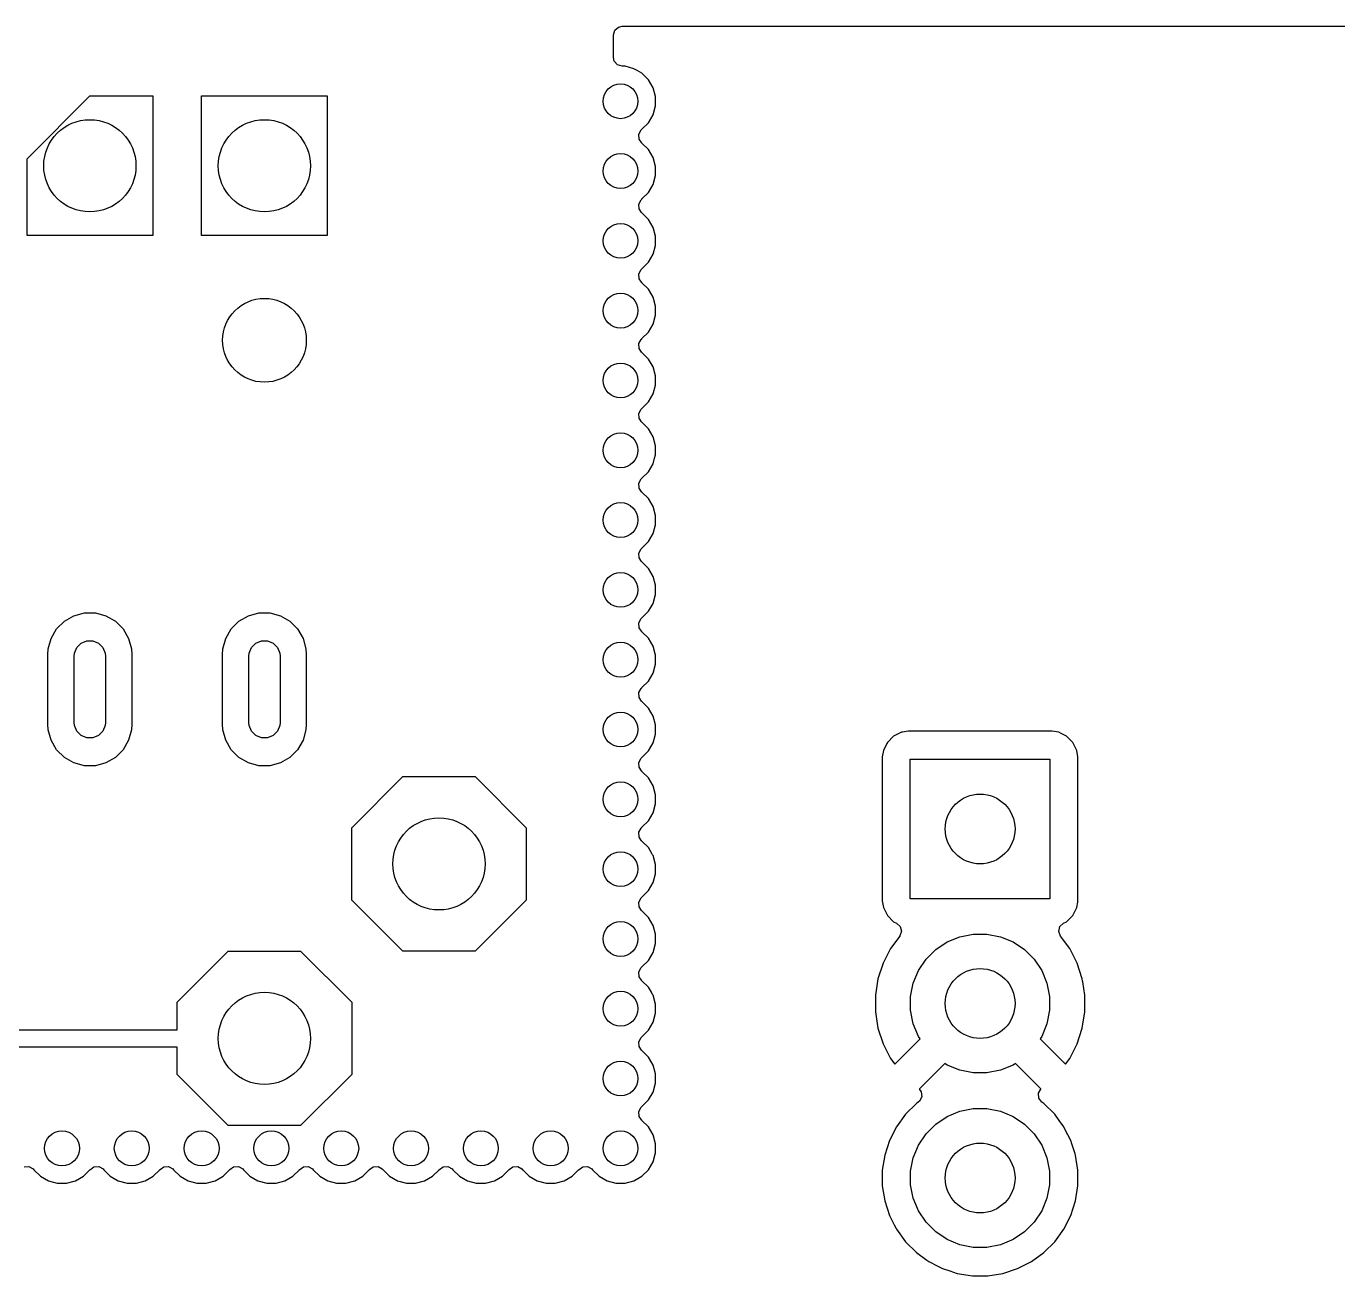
# Model space of a CAD drawing. Extents: x 0.71 to 7.56, y -5.16 to -0.79.
# Drawn here: x 4.787 to 5.526, y -1.492 to -0.787 of the extents above; entities that cross this region are included whole.
import ezdxf

# ---------------------------------------------------------------- set-up
doc = ezdxf.new("R2010")
doc.units = 0
doc.header["$MEASUREMENT"] = 0
doc.layers.add('BLACK', color=7, linetype='CONTINUOUS')

msp = doc.modelspace()

# ---------------------------------------------------------------- linework, layer by layer
at = {"layer": 'BLACK', "linetype": 'CONTINUOUS'}
for p, q in [((5.11811, -0.7923), (5.11889, -0.78966)), ((5.11889, -0.78966), (5.12096, -0.78786)), ((5.12096, -0.78786), (5.12299, -0.78742)), ((5.12299, -0.78742), (7.36199, -0.78742)), ((5.11811, -0.80514), (5.11811, -0.7923)), ((5.11855, -0.80717), (5.11811, -0.80514)), ((5.12035, -0.80924), (5.11855, -0.80717)), ((5.12299, -0.81002), (5.12035, -0.80924)), ((5.12464, -0.81002), (5.12299, -0.81002)), ((5.12715, -0.81069), (5.12464, -0.81002)), ((5.12965, -0.81136), (5.12715, -0.81069)), ((5.13151, -0.81243), (5.12965, -0.81136)), ((5.13415, -0.81396), (5.13151, -0.81243)), ((5.13781, -0.81763), (5.13415, -0.81396)), ((5.14041, -0.82212), (5.13781, -0.81763)), ((4.7874, -0.8622), (4.82283, -0.82677)), ((4.82283, -0.82677), (4.85827, -0.82677)), ((4.85827, -0.82677), (4.85827, -0.90551)), ((4.88583, -0.90551), (4.88583, -0.82677)), ((4.88583, -0.82677), (4.95669, -0.82677)), ((4.95669, -0.82677), (4.95669, -0.90551)), ((5.14175, -0.82713), (5.14041, -0.82212)), ((5.14175, -0.83232), (5.14175, -0.82713)), ((5.14041, -0.83733), (5.14175, -0.83232)), ((5.13415, -0.84549), (5.13781, -0.84182)), ((5.13781, -0.84182), (5.14041, -0.83733)), ((5.1323, -0.84831), (5.13365, -0.84592)), ((5.13247, -0.85106), (5.1323, -0.84831)), ((5.13365, -0.84592), (5.13409, -0.84554)), ((5.13409, -0.84554), (5.13415, -0.84549)), ((5.13415, -0.84549), (5.13415, -0.84549)), ((5.13394, -0.85308), (5.13247, -0.85106)), ((5.13392, -0.8531), (5.13394, -0.85308)), ((5.13405, -0.85323), (5.13392, -0.8531)), ((5.13409, -0.85328), (5.13405, -0.85323)), ((5.13415, -0.85333), (5.13409, -0.85328)), ((5.13781, -0.857), (5.13415, -0.85333)), ((5.13415, -0.85333), (5.13415, -0.85333)), ((5.14041, -0.86149), (5.13781, -0.857)), ((4.7874, -0.90551), (4.7874, -0.8622)), ((5.14175, -0.8665), (5.14041, -0.86149)), ((5.14041, -0.8767), (5.14175, -0.87169)), ((5.14175, -0.87169), (5.14175, -0.8665)), ((5.13781, -0.88119), (5.14041, -0.8767)), ((5.1323, -0.88769), (5.13365, -0.88529)), ((5.13365, -0.88529), (5.13409, -0.88491)), ((5.13409, -0.88491), (5.13415, -0.88486)), ((5.13415, -0.88486), (5.13781, -0.88119)), ((5.13415, -0.88486), (5.13415, -0.88486)), ((5.13247, -0.89043), (5.1323, -0.88769)), ((5.13394, -0.89245), (5.13247, -0.89043)), ((5.13392, -0.89247), (5.13394, -0.89245)), ((5.13405, -0.8926), (5.13392, -0.89247)), ((5.13409, -0.89265), (5.13405, -0.8926)), ((5.13415, -0.8927), (5.13409, -0.89265)), ((5.13781, -0.89637), (5.13415, -0.8927)), ((5.13415, -0.8927), (5.13415, -0.8927)), ((5.14041, -0.90086), (5.13781, -0.89637)), ((5.14175, -0.90587), (5.14041, -0.90086)), ((4.85827, -0.90551), (4.7874, -0.90551)), ((4.95669, -0.90551), (4.88583, -0.90551)), ((5.14175, -0.90894), (5.14175, -0.90587)), ((5.14175, -0.91106), (5.14175, -0.90894)), ((5.13781, -0.92056), (5.14041, -0.91607)), ((5.14041, -0.91607), (5.14175, -0.91106)), ((5.13365, -0.92466), (5.13409, -0.92428)), ((5.13409, -0.92428), (5.13415, -0.92423)), ((5.13415, -0.92423), (5.13781, -0.92056)), ((5.13415, -0.92423), (5.13415, -0.92423)), ((5.1323, -0.92706), (5.13365, -0.92466)), ((5.13247, -0.9298), (5.1323, -0.92706)), ((5.13394, -0.93182), (5.13247, -0.9298)), ((5.13392, -0.93184), (5.13394, -0.93182)), ((5.13405, -0.93197), (5.13392, -0.93184)), ((5.13409, -0.93202), (5.13405, -0.93197)), ((5.13415, -0.93207), (5.13409, -0.93202)), ((5.13781, -0.93574), (5.13415, -0.93207)), ((5.13415, -0.93207), (5.13415, -0.93207)), ((5.14041, -0.94023), (5.13781, -0.93574)), ((5.14175, -0.94524), (5.14041, -0.94023)), ((5.14175, -0.95043), (5.14175, -0.94524)), ((5.14041, -0.95544), (5.14175, -0.95043)), ((5.13415, -0.9636), (5.13781, -0.95993)), ((5.13781, -0.95993), (5.14041, -0.95544)), ((5.1323, -0.96643), (5.13365, -0.96403)), ((5.13247, -0.96917), (5.1323, -0.96643)), ((5.13365, -0.96403), (5.13409, -0.96365)), ((5.13409, -0.96365), (5.13415, -0.9636)), ((5.13415, -0.9636), (5.13415, -0.9636)), ((5.13394, -0.97119), (5.13247, -0.96917)), ((5.13392, -0.97121), (5.13394, -0.97119)), ((5.13405, -0.97134), (5.13392, -0.97121)), ((5.13409, -0.97139), (5.13405, -0.97134)), ((5.13415, -0.97144), (5.13409, -0.97139)), ((5.13781, -0.97511), (5.13415, -0.97144)), ((5.13415, -0.97144), (5.13415, -0.97144)), ((5.14041, -0.9796), (5.13781, -0.97511)), ((5.14175, -0.98461), (5.14041, -0.9796)), ((5.14041, -0.99481), (5.14175, -0.9898)), ((5.14175, -0.9898), (5.14175, -0.98461)), ((5.13781, -0.9993), (5.14041, -0.99481)), ((5.1323, -1.0058), (5.13365, -1.0034)), ((5.13365, -1.0034), (5.13409, -1.00302)), ((5.13409, -1.00302), (5.13415, -1.00297)), ((5.13415, -1.00297), (5.13781, -0.9993)), ((5.13415, -1.00297), (5.13415, -1.00297)), ((5.13247, -1.00854), (5.1323, -1.0058)), ((5.13394, -1.01056), (5.13247, -1.00854)), ((5.13392, -1.01058), (5.13394, -1.01056)), ((5.13405, -1.01071), (5.13392, -1.01058)), ((5.13409, -1.01076), (5.13405, -1.01071)), ((5.13415, -1.01081), (5.13409, -1.01076)), ((5.13781, -1.01448), (5.13415, -1.01081)), ((5.13415, -1.01081), (5.13415, -1.01081)), ((5.14041, -1.01897), (5.13781, -1.01448)), ((5.14175, -1.02398), (5.14041, -1.01897)), ((5.14175, -1.02917), (5.14175, -1.02398)), ((5.13781, -1.03867), (5.14041, -1.03418)), ((5.14041, -1.03418), (5.14127, -1.03095)), ((5.14127, -1.03095), (5.14175, -1.02917)), ((5.13365, -1.04277), (5.13409, -1.04239)), ((5.13409, -1.04239), (5.13415, -1.04234)), ((5.13415, -1.04234), (5.13781, -1.03867)), ((5.13415, -1.04234), (5.13415, -1.04234)), ((5.1323, -1.04517), (5.13365, -1.04277)), ((5.13247, -1.04791), (5.1323, -1.04517)), ((5.13394, -1.04993), (5.13247, -1.04791)), ((5.13392, -1.04995), (5.13394, -1.04993)), ((5.13405, -1.05008), (5.13392, -1.04995)), ((5.13409, -1.05013), (5.13405, -1.05008)), ((5.13415, -1.05018), (5.13409, -1.05013)), ((5.13781, -1.05385), (5.13415, -1.05018)), ((5.13415, -1.05018), (5.13415, -1.05018)), ((5.14041, -1.05834), (5.13781, -1.05385)), ((5.14175, -1.06335), (5.14041, -1.05834)), ((5.14175, -1.06854), (5.14175, -1.06335)), ((5.14041, -1.07355), (5.14175, -1.06854)), ((5.13415, -1.08171), (5.13781, -1.07804)), ((5.13781, -1.07804), (5.14041, -1.07355)), ((5.1323, -1.08454), (5.13365, -1.08214)), ((5.13247, -1.08728), (5.1323, -1.08454)), ((5.13365, -1.08214), (5.13409, -1.08176)), ((5.13409, -1.08176), (5.13415, -1.08171)), ((5.13415, -1.08171), (5.13415, -1.08171)), ((5.13394, -1.0893), (5.13247, -1.08728)), ((5.13392, -1.08932), (5.13394, -1.0893)), ((5.13405, -1.08945), (5.13392, -1.08932)), ((5.13409, -1.0895), (5.13405, -1.08945)), ((5.13415, -1.08955), (5.13409, -1.0895)), ((5.13781, -1.09322), (5.13415, -1.08955)), ((5.13415, -1.08955), (5.13415, -1.08955)), ((5.14041, -1.09771), (5.13781, -1.09322)), ((5.14175, -1.10272), (5.14041, -1.09771)), ((5.14041, -1.11292), (5.14175, -1.10791)), ((5.14175, -1.10791), (5.14175, -1.10272)), ((5.13781, -1.11741), (5.14039, -1.11295)), ((5.14039, -1.11295), (5.14041, -1.11292)), ((4.80409, -1.12735), (4.80845, -1.12299)), ((4.80845, -1.12299), (4.81379, -1.11991)), ((4.81379, -1.11991), (4.81975, -1.11831)), ((4.81975, -1.11831), (4.82592, -1.11831)), ((4.82592, -1.11831), (4.83187, -1.11991)), ((4.83187, -1.11991), (4.83721, -1.12299)), ((4.83721, -1.12299), (4.84158, -1.12735)), ((4.90252, -1.12735), (4.90688, -1.12299)), ((4.90688, -1.12299), (4.91222, -1.11991)), ((4.91222, -1.11991), (4.91818, -1.11831)), ((4.91818, -1.11831), (4.92434, -1.11831)), ((4.92434, -1.11831), (4.9303, -1.11991)), ((4.9303, -1.11991), (4.93564, -1.12299)), ((4.93564, -1.12299), (4.94, -1.12735)), ((5.1323, -1.12391), (5.13365, -1.12151)), ((5.13247, -1.12665), (5.1323, -1.12391)), ((5.13365, -1.12151), (5.13409, -1.12113)), ((5.13409, -1.12113), (5.13415, -1.12108)), ((5.13415, -1.12108), (5.13781, -1.11741)), ((5.13415, -1.12108), (5.13415, -1.12108)), ((4.80101, -1.13269), (4.80409, -1.12735)), ((4.84158, -1.12735), (4.84466, -1.13269)), ((4.89944, -1.13269), (4.90252, -1.12735)), ((4.94, -1.12735), (4.94308, -1.13269)), ((5.13394, -1.12867), (5.13247, -1.12665)), ((5.13392, -1.12869), (5.13394, -1.12867)), ((5.13405, -1.12882), (5.13392, -1.12869)), ((5.13409, -1.12887), (5.13405, -1.12882)), ((5.13415, -1.12892), (5.13409, -1.12887)), ((5.13781, -1.13259), (5.13415, -1.12892)), ((5.13415, -1.12892), (5.13415, -1.12892)), ((4.79921, -1.14173), (4.79941, -1.13865)), ((4.79941, -1.13865), (4.80101, -1.13269)), ((4.81415, -1.14099), (4.81547, -1.1378)), ((4.81547, -1.1378), (4.81791, -1.13535)), ((4.81791, -1.13535), (4.82111, -1.13403)), ((4.82111, -1.13403), (4.82456, -1.13403)), ((4.82456, -1.13403), (4.82776, -1.13535)), ((4.82776, -1.13535), (4.8302, -1.1378)), ((4.8302, -1.1378), (4.83152, -1.14099)), ((4.84466, -1.13269), (4.84625, -1.13865)), ((4.84625, -1.13865), (4.84646, -1.14173)), ((4.89764, -1.14173), (4.89784, -1.13865)), ((4.89784, -1.13865), (4.89944, -1.13269)), ((4.91257, -1.14099), (4.91389, -1.1378)), ((4.91389, -1.1378), (4.91634, -1.13535)), ((4.91634, -1.13535), (4.91953, -1.13403)), ((4.91953, -1.13403), (4.92299, -1.13403)), ((4.92299, -1.13403), (4.92618, -1.13535)), ((4.92618, -1.13535), (4.92863, -1.1378)), ((4.92863, -1.1378), (4.92995, -1.14099)), ((4.94308, -1.13269), (4.94468, -1.13865)), ((4.94468, -1.13865), (4.94488, -1.14173)), ((5.14041, -1.13708), (5.13781, -1.13259)), ((5.14175, -1.14209), (5.14041, -1.13708)), ((4.79921, -1.1811), (4.79921, -1.14173)), ((4.81398, -1.14272), (4.81415, -1.14099)), ((4.81398, -1.18012), (4.81398, -1.14272)), ((4.83152, -1.14099), (4.83169, -1.14272)), ((4.83169, -1.14272), (4.83169, -1.18012)), ((4.84646, -1.14173), (4.84646, -1.1811)), ((4.89764, -1.1811), (4.89764, -1.14173)), ((4.9124, -1.14272), (4.91257, -1.14099)), ((4.9124, -1.18012), (4.9124, -1.14272)), ((4.92995, -1.14099), (4.93012, -1.14272)), ((4.93012, -1.14272), (4.93012, -1.18012)), ((4.94488, -1.14173), (4.94488, -1.1811)), ((5.14175, -1.14728), (5.14175, -1.14209)), ((5.13781, -1.15678), (5.14041, -1.15229)), ((5.14041, -1.15229), (5.14175, -1.14728)), ((5.1323, -1.16328), (5.13365, -1.16088)), ((5.13365, -1.16088), (5.13409, -1.1605)), ((5.13409, -1.1605), (5.13415, -1.16045)), ((5.13415, -1.16045), (5.13781, -1.15678)), ((5.13415, -1.16045), (5.13415, -1.16045)), ((5.13247, -1.16602), (5.1323, -1.16328)), ((5.13394, -1.16804), (5.13247, -1.16602)), ((5.13392, -1.16806), (5.13394, -1.16804)), ((5.13405, -1.16819), (5.13392, -1.16806)), ((5.13409, -1.16824), (5.13405, -1.16819)), ((5.13415, -1.16829), (5.13409, -1.16824)), ((5.13781, -1.17196), (5.13415, -1.16829)), ((5.13415, -1.16829), (5.13415, -1.16829)), ((5.14041, -1.17645), (5.13781, -1.17196)), ((4.79941, -1.18419), (4.79921, -1.1811)), ((4.81415, -1.18185), (4.81398, -1.18012)), ((4.81547, -1.18504), (4.81415, -1.18185)), ((4.83152, -1.18185), (4.8302, -1.18504)), ((4.83169, -1.18012), (4.83152, -1.18185)), ((4.84646, -1.1811), (4.84625, -1.18419)), ((4.89784, -1.18419), (4.89764, -1.1811)), ((4.91257, -1.18185), (4.9124, -1.18012)), ((4.91389, -1.18504), (4.91257, -1.18185)), ((4.92995, -1.18185), (4.92863, -1.18504)), ((4.93012, -1.18012), (4.92995, -1.18185)), ((4.94488, -1.1811), (4.94468, -1.18419)), ((5.14175, -1.18146), (5.14041, -1.17645)), ((5.14175, -1.18665), (5.14175, -1.18146)), ((4.80101, -1.19014), (4.79941, -1.18419)), ((4.80409, -1.19548), (4.80101, -1.19014)), ((4.81791, -1.18748), (4.81547, -1.18504)), ((4.82111, -1.18881), (4.81791, -1.18748)), ((4.82456, -1.18881), (4.82111, -1.18881)), ((4.82776, -1.18748), (4.82456, -1.18881)), ((4.8302, -1.18504), (4.82776, -1.18748)), ((4.84466, -1.19014), (4.84158, -1.19548)), ((4.84625, -1.18419), (4.84466, -1.19014)), ((4.89944, -1.19014), (4.89784, -1.18419)), ((4.90252, -1.19548), (4.89944, -1.19014)), ((4.91634, -1.18748), (4.91389, -1.18504)), ((4.91953, -1.18881), (4.91634, -1.18748)), ((4.92299, -1.18881), (4.91953, -1.18881)), ((4.92618, -1.18748), (4.92299, -1.18881)), ((4.92863, -1.18504), (4.92618, -1.18748)), ((4.94308, -1.19014), (4.94, -1.19548)), ((4.94468, -1.18419), (4.94308, -1.19014)), ((5.14041, -1.19166), (5.14175, -1.18665)), ((5.27605, -1.18787), (5.27252, -1.1914)), ((5.2805, -1.1856), (5.27605, -1.18787)), ((5.27605, -1.18787), (5.27605, -1.18787)), ((5.27605, -1.18787), (5.27605, -1.18787)), ((5.281, -1.18552), (5.2805, -1.1856)), ((5.28419, -1.18502), (5.281, -1.18552)), ((5.36541, -1.18502), (5.28419, -1.18502)), ((5.36911, -1.1856), (5.36541, -1.18502)), ((5.37053, -1.18633), (5.36911, -1.1856)), ((5.37356, -1.18787), (5.37053, -1.18633)), ((5.37709, -1.1914), (5.37356, -1.18787)), ((5.37356, -1.18787), (5.37356, -1.18787)), ((5.37356, -1.18787), (5.37356, -1.18787)), ((4.80845, -1.19984), (4.80409, -1.19548)), ((4.84158, -1.19548), (4.83721, -1.19984)), ((4.90688, -1.19984), (4.90252, -1.19548)), ((4.94, -1.19548), (4.93564, -1.19984)), ((5.13415, -1.19982), (5.13781, -1.19615)), ((5.13781, -1.19615), (5.14041, -1.19166)), ((5.27025, -1.19585), (5.26967, -1.19955)), ((5.2722, -1.19202), (5.27025, -1.19585)), ((5.27252, -1.1914), (5.2722, -1.19202)), ((5.27252, -1.1914), (5.27252, -1.1914)), ((5.27252, -1.1914), (5.27252, -1.1914)), ((5.37936, -1.19585), (5.37709, -1.1914)), ((5.37709, -1.1914), (5.37709, -1.1914)), ((5.37709, -1.1914), (5.37709, -1.1914)), ((5.37994, -1.19955), (5.37936, -1.19585)), ((4.81379, -1.20293), (4.80845, -1.19984)), ((4.81975, -1.20452), (4.81379, -1.20293)), ((4.82592, -1.20452), (4.81975, -1.20452)), ((4.83187, -1.20293), (4.82592, -1.20452)), ((4.83721, -1.19984), (4.83187, -1.20293)), ((4.91222, -1.20293), (4.90688, -1.19984)), ((4.91818, -1.20452), (4.91222, -1.20293)), ((4.92434, -1.20452), (4.91818, -1.20452)), ((4.9303, -1.20293), (4.92434, -1.20452)), ((4.93564, -1.19984), (4.9303, -1.20293)), ((5.1323, -1.20265), (5.13365, -1.20025)), ((5.13247, -1.20539), (5.1323, -1.20265)), ((5.13394, -1.20741), (5.13247, -1.20539)), ((5.13365, -1.20025), (5.13409, -1.19987)), ((5.13409, -1.19987), (5.13415, -1.19982)), ((5.13415, -1.19982), (5.13415, -1.19982)), ((5.26967, -1.19955), (5.26967, -1.28077)), ((5.28543, -1.27953), (5.28543, -1.20079)), ((5.28543, -1.20079), (5.36417, -1.20079)), ((5.36417, -1.20079), (5.36417, -1.27953)), ((5.37994, -1.23551), (5.37994, -1.19955)), ((4.97047, -1.23946), (4.9993, -1.21063)), ((4.9993, -1.21063), (5.04007, -1.21063)), ((5.04007, -1.21063), (5.0689, -1.23946)), ((5.13392, -1.20743), (5.13394, -1.20741)), ((5.13405, -1.20756), (5.13392, -1.20743)), ((5.13409, -1.20761), (5.13405, -1.20756)), ((5.13415, -1.20766), (5.13409, -1.20761)), ((5.13781, -1.21133), (5.13415, -1.20766)), ((5.13415, -1.20766), (5.13415, -1.20766)), ((5.14041, -1.21582), (5.13781, -1.21133)), ((5.14175, -1.22083), (5.14041, -1.21582)), ((5.14041, -1.23103), (5.14175, -1.22602)), ((5.14175, -1.22602), (5.14175, -1.22083)), ((5.13781, -1.23552), (5.14041, -1.23103)), ((4.97047, -1.28023), (4.97047, -1.23946)), ((5.0689, -1.23946), (5.0689, -1.28023)), ((5.1323, -1.24202), (5.13365, -1.23962)), ((5.13247, -1.24476), (5.1323, -1.24202)), ((5.13365, -1.23962), (5.13409, -1.23924)), ((5.13409, -1.23924), (5.13415, -1.23919)), ((5.13415, -1.23919), (5.13781, -1.23552)), ((5.13415, -1.23919), (5.13415, -1.23919)), ((5.37994, -1.28077), (5.37994, -1.23551)), ((5.13394, -1.24678), (5.13247, -1.24476)), ((5.13392, -1.2468), (5.13394, -1.24678)), ((5.13405, -1.24693), (5.13392, -1.2468)), ((5.13409, -1.24698), (5.13405, -1.24693)), ((5.13415, -1.24703), (5.13409, -1.24698)), ((5.13781, -1.2507), (5.13415, -1.24703)), ((5.13415, -1.24703), (5.13415, -1.24703)), ((5.13971, -1.25399), (5.13781, -1.2507)), ((5.14013, -1.2547), (5.13971, -1.25399)), ((5.14041, -1.25519), (5.14013, -1.2547)), ((5.14175, -1.2602), (5.14041, -1.25519)), ((5.14175, -1.26539), (5.14175, -1.2602)), ((5.13781, -1.27489), (5.14041, -1.2704)), ((5.14041, -1.2704), (5.14175, -1.26539)), ((5.1323, -1.28139), (5.13365, -1.27899)), ((5.13365, -1.27899), (5.13409, -1.27861)), ((5.13409, -1.27861), (5.13415, -1.27856)), ((5.13415, -1.27856), (5.13781, -1.27489)), ((5.13415, -1.27856), (5.13415, -1.27856)), ((4.9993, -1.30906), (4.97047, -1.28023)), ((5.0689, -1.28023), (5.04007, -1.30906)), ((5.13247, -1.28413), (5.1323, -1.28139)), ((5.13394, -1.28615), (5.13247, -1.28413)), ((5.13392, -1.28617), (5.13394, -1.28615)), ((5.13405, -1.2863), (5.13392, -1.28617)), ((5.13409, -1.28635), (5.13405, -1.2863)), ((5.13415, -1.2864), (5.13409, -1.28635)), ((5.13781, -1.29007), (5.13415, -1.2864)), ((5.13415, -1.2864), (5.13415, -1.2864)), ((5.26967, -1.28077), (5.26994, -1.28248)), ((5.26994, -1.28248), (5.27025, -1.28446)), ((5.27025, -1.28446), (5.27252, -1.28891)), ((5.36417, -1.27953), (5.28543, -1.27953)), ((5.37709, -1.28891), (5.37936, -1.28446)), ((5.37936, -1.28446), (5.37984, -1.28139)), ((5.37936, -1.28446), (5.37936, -1.28446)), ((5.37936, -1.28446), (5.37936, -1.28446)), ((5.37984, -1.28139), (5.37994, -1.28077)), ((5.14041, -1.29456), (5.13781, -1.29007)), ((5.27252, -1.28891), (5.27252, -1.28891)), ((5.27252, -1.28891), (5.27252, -1.28891)), ((5.27252, -1.28891), (5.27605, -1.29244)), ((5.27605, -1.29244), (5.27605, -1.29244)), ((5.27605, -1.29244), (5.27605, -1.29244)), ((5.27605, -1.29244), (5.27773, -1.2933)), ((5.27773, -1.2933), (5.27973, -1.29519)), ((5.36984, -1.29525), (5.37182, -1.29333)), ((5.37182, -1.29333), (5.37187, -1.2933)), ((5.37187, -1.2933), (5.37356, -1.29244)), ((5.37356, -1.29244), (5.37709, -1.28891)), ((5.14175, -1.29957), (5.14041, -1.29456)), ((5.14175, -1.30476), (5.14175, -1.29957)), ((5.27946, -1.30052), (5.27429, -1.30763)), ((5.2795, -1.30046), (5.27946, -1.30052)), ((5.28039, -1.29786), (5.2795, -1.30046)), ((5.27973, -1.29519), (5.28039, -1.29786)), ((5.30624, -1.30386), (5.31337, -1.30091)), ((5.31337, -1.30091), (5.32094, -1.2994)), ((5.32094, -1.2994), (5.32866, -1.2994)), ((5.32866, -1.2994), (5.33623, -1.30091)), ((5.33623, -1.30091), (5.34336, -1.30386)), ((5.36922, -1.29793), (5.36984, -1.29525)), ((5.37014, -1.30052), (5.36922, -1.29793)), ((5.37531, -1.30763), (5.37014, -1.30052)), ((5.14041, -1.30977), (5.14175, -1.30476)), ((5.27429, -1.30763), (5.27007, -1.31591)), ((5.29437, -1.31361), (5.29983, -1.30815)), ((5.29983, -1.30815), (5.30624, -1.30386)), ((5.34336, -1.30386), (5.34978, -1.30815)), ((5.34978, -1.30815), (5.35524, -1.31361)), ((5.37953, -1.31591), (5.37531, -1.30763)), ((4.87205, -1.33788), (4.90088, -1.30906)), ((4.90088, -1.30906), (4.94164, -1.30906)), ((4.94164, -1.30906), (4.97047, -1.33788)), ((5.04007, -1.30906), (4.9993, -1.30906)), ((5.13415, -1.31793), (5.13781, -1.31426)), ((5.13781, -1.31426), (5.14041, -1.30977)), ((5.27007, -1.31591), (5.2672, -1.32475)), ((5.29008, -1.32002), (5.29437, -1.31361)), ((5.35524, -1.31361), (5.35952, -1.32002)), ((5.3824, -1.32475), (5.37953, -1.31591)), ((5.1323, -1.32076), (5.13365, -1.31836)), ((5.13247, -1.3235), (5.1323, -1.32076)), ((5.13394, -1.32552), (5.13247, -1.3235)), ((5.13365, -1.31836), (5.13409, -1.31798)), ((5.13409, -1.31798), (5.13415, -1.31793)), ((5.13415, -1.31793), (5.13415, -1.31793)), ((5.28713, -1.32715), (5.29008, -1.32002)), ((5.35952, -1.32002), (5.36248, -1.32715)), ((5.13392, -1.32554), (5.13394, -1.32552)), ((5.13405, -1.32567), (5.13392, -1.32554)), ((5.13409, -1.32572), (5.13405, -1.32567)), ((5.13415, -1.32577), (5.13409, -1.32572)), ((5.13781, -1.32944), (5.13415, -1.32577)), ((5.13415, -1.32577), (5.13415, -1.32577)), ((5.13943, -1.33224), (5.13781, -1.32944)), ((5.2672, -1.32475), (5.26575, -1.33393)), ((5.28562, -1.33472), (5.28713, -1.32715)), ((5.36248, -1.32715), (5.36398, -1.33472)), ((5.38257, -1.3258), (5.3824, -1.32475)), ((5.3824, -1.32475), (5.3824, -1.32475)), ((5.38267, -1.32641), (5.38257, -1.3258)), ((5.38386, -1.33393), (5.38267, -1.32641)), ((5.38267, -1.32641), (5.38267, -1.32641)), ((4.87205, -1.35335), (4.87205, -1.33788)), ((4.97047, -1.33788), (4.97047, -1.37865)), ((5.14012, -1.33342), (5.13943, -1.33224)), ((5.14041, -1.33393), (5.14012, -1.33342)), ((5.14175, -1.33894), (5.14041, -1.33393)), ((5.14041, -1.33393), (5.14041, -1.33393)), ((5.26575, -1.33393), (5.26575, -1.34323)), ((5.28562, -1.34244), (5.28562, -1.33472)), ((5.36398, -1.33472), (5.36398, -1.34244)), ((5.38386, -1.34323), (5.38386, -1.33393)), ((5.14041, -1.34914), (5.14175, -1.34413)), ((5.14175, -1.34413), (5.14175, -1.33894)), ((5.26575, -1.34323), (5.2672, -1.35241)), ((5.28713, -1.35001), (5.28562, -1.34244)), ((5.36398, -1.34244), (5.36248, -1.35001)), ((5.3824, -1.35241), (5.38386, -1.34323)), ((5.13781, -1.35363), (5.14041, -1.34914)), ((5.2672, -1.35241), (5.27007, -1.36125)), ((5.29008, -1.35714), (5.28713, -1.35001)), ((5.36248, -1.35001), (5.35952, -1.35714)), ((5.37953, -1.36125), (5.3824, -1.35241)), ((4.68708, -1.35335), (4.87205, -1.35335)), ((5.1323, -1.36013), (5.13365, -1.35773)), ((5.13247, -1.36287), (5.1323, -1.36013)), ((5.13365, -1.35773), (5.13409, -1.35735)), ((5.13409, -1.35735), (5.13415, -1.3573)), ((5.13415, -1.3573), (5.13781, -1.35363)), ((5.13415, -1.3573), (5.13415, -1.3573)), ((5.27667, -1.3728), (5.29098, -1.35849)), ((5.29098, -1.35849), (5.29008, -1.35714)), ((5.35952, -1.35714), (5.35863, -1.35849)), ((5.35863, -1.35849), (5.37294, -1.3728)), ((4.87205, -1.36319), (4.68504, -1.36319)), ((4.87205, -1.37865), (4.87205, -1.36319)), ((5.13394, -1.36489), (5.13247, -1.36287)), ((5.13392, -1.36491), (5.13394, -1.36489)), ((5.13405, -1.36504), (5.13392, -1.36491)), ((5.13409, -1.36509), (5.13405, -1.36504)), ((5.13415, -1.36514), (5.13409, -1.36509)), ((5.13781, -1.36881), (5.13415, -1.36514)), ((5.13415, -1.36514), (5.13415, -1.36514)), ((5.27007, -1.36125), (5.27429, -1.36953)), ((5.37531, -1.36953), (5.37953, -1.36125)), ((5.14041, -1.3733), (5.13781, -1.36881)), ((5.14175, -1.37831), (5.14041, -1.3733)), ((5.27429, -1.36953), (5.27667, -1.3728)), ((5.27667, -1.3728), (5.27667, -1.3728)), ((5.3049, -1.37241), (5.29059, -1.38672)), ((5.30624, -1.3733), (5.3049, -1.37241)), ((5.31337, -1.37626), (5.30624, -1.3733)), ((5.34336, -1.3733), (5.33623, -1.37626)), ((5.34471, -1.37241), (5.34336, -1.3733)), ((5.35902, -1.38672), (5.34471, -1.37241)), ((5.37294, -1.3728), (5.37531, -1.36953)), ((5.37294, -1.3728), (5.37294, -1.3728)), ((5.37531, -1.36953), (5.37531, -1.36953)), ((4.90088, -1.40748), (4.87205, -1.37865)), ((4.97047, -1.37865), (4.94164, -1.40748)), ((5.14175, -1.3835), (5.14175, -1.37831)), ((5.32094, -1.37776), (5.31337, -1.37626)), ((5.32866, -1.37776), (5.32094, -1.37776)), ((5.33623, -1.37626), (5.32866, -1.37776)), ((5.13781, -1.393), (5.14041, -1.38851)), ((5.14041, -1.38851), (5.14175, -1.3835)), ((5.29059, -1.38672), (5.29062, -1.38711)), ((5.29062, -1.38711), (5.29164, -1.38845)), ((5.29164, -1.38845), (5.29188, -1.39119)), ((5.35773, -1.38925), (5.35901, -1.38681)), ((5.35796, -1.39199), (5.35773, -1.38925)), ((5.35901, -1.38681), (5.35902, -1.38672)), ((5.35901, -1.38681), (5.35901, -1.38681)), ((5.1323, -1.3995), (5.13365, -1.3971)), ((5.13365, -1.3971), (5.13409, -1.39672)), ((5.13409, -1.39672), (5.13415, -1.39667)), ((5.13415, -1.39667), (5.13781, -1.393)), ((5.13415, -1.39667), (5.13415, -1.39667)), ((5.28888, -1.39495), (5.28275, -1.40109)), ((5.28996, -1.39417), (5.28888, -1.39495)), ((5.28888, -1.39495), (5.28888, -1.39495)), ((5.2906, -1.39362), (5.28996, -1.39417)), ((5.29188, -1.39119), (5.2906, -1.39362)), ((5.35964, -1.39417), (5.35796, -1.39199)), ((5.36072, -1.39495), (5.35964, -1.39417)), ((5.36686, -1.40109), (5.36072, -1.39495)), ((5.13247, -1.40224), (5.1323, -1.3995)), ((5.13394, -1.40426), (5.13247, -1.40224)), ((5.13392, -1.40428), (5.13394, -1.40426)), ((5.13405, -1.40441), (5.13392, -1.40428)), ((5.13409, -1.40446), (5.13405, -1.40441)), ((5.13415, -1.40451), (5.13409, -1.40446)), ((5.13781, -1.40818), (5.13415, -1.40451)), ((5.13415, -1.40451), (5.13415, -1.40451)), ((5.28275, -1.40109), (5.27765, -1.40811)), ((5.28275, -1.40109), (5.28275, -1.40109)), ((5.29983, -1.40657), (5.30624, -1.40229)), ((5.30624, -1.40229), (5.31337, -1.39933)), ((5.31337, -1.39933), (5.32094, -1.39783)), ((5.32094, -1.39783), (5.32866, -1.39783)), ((5.32866, -1.39783), (5.33623, -1.39933)), ((5.33623, -1.39933), (5.34336, -1.40229)), ((5.34336, -1.40229), (5.34978, -1.40657)), ((5.36934, -1.40451), (5.36686, -1.40109)), ((5.36686, -1.40109), (5.36686, -1.40109)), ((5.37196, -1.40811), (5.36934, -1.40451)), ((4.94164, -1.40748), (4.90088, -1.40748)), ((5.14041, -1.41267), (5.13781, -1.40818)), ((5.27765, -1.40811), (5.2737, -1.41584)), ((5.29008, -1.41845), (5.29437, -1.41203)), ((5.29437, -1.41203), (5.29983, -1.40657)), ((5.34978, -1.40657), (5.35524, -1.41203)), ((5.35524, -1.41203), (5.35952, -1.41845)), ((5.37264, -1.40945), (5.37196, -1.40811)), ((5.3759, -1.41584), (5.37264, -1.40945)), ((5.14175, -1.41768), (5.14041, -1.41267)), ((5.14175, -1.42287), (5.14175, -1.41768)), ((5.2737, -1.41584), (5.27102, -1.4241)), ((5.2737, -1.41584), (5.2737, -1.41584)), ((5.28713, -1.42558), (5.29008, -1.41845)), ((5.35952, -1.41845), (5.36248, -1.42558)), ((5.3765, -1.41768), (5.3759, -1.41584)), ((5.3759, -1.41584), (5.3759, -1.41584)), ((5.37832, -1.4233), (5.3765, -1.41768)), ((5.14041, -1.42788), (5.14175, -1.42287)), ((5.27102, -1.4241), (5.26967, -1.43267)), ((5.28562, -1.43315), (5.28713, -1.42558)), ((5.36248, -1.42558), (5.36398, -1.43315)), ((5.37858, -1.4241), (5.37832, -1.4233)), ((5.37994, -1.43267), (5.37858, -1.4241)), ((4.78575, -1.43069), (4.7885, -1.43053)), ((4.7885, -1.43053), (4.79089, -1.43188)), ((4.79089, -1.43188), (4.79127, -1.43232)), ((4.79127, -1.43232), (4.79132, -1.43237)), ((4.79132, -1.43237), (4.79132, -1.43237)), ((4.79132, -1.43237), (4.79499, -1.43604)), ((4.81919, -1.43604), (4.82285, -1.43237)), ((4.82285, -1.43237), (4.8229, -1.43232)), ((4.82285, -1.43237), (4.82285, -1.43237)), ((4.8229, -1.43232), (4.82295, -1.43228)), ((4.82295, -1.43228), (4.82308, -1.43215)), ((4.82308, -1.43215), (4.8231, -1.43217)), ((4.8231, -1.43217), (4.82512, -1.43069)), ((4.82512, -1.43069), (4.82787, -1.43053)), ((4.82787, -1.43053), (4.83026, -1.43188)), ((4.83026, -1.43188), (4.83064, -1.43232)), ((4.83064, -1.43232), (4.83069, -1.43237)), ((4.83069, -1.43237), (4.83069, -1.43237)), ((4.83069, -1.43237), (4.83436, -1.43604)), ((4.85856, -1.43604), (4.86222, -1.43237)), ((4.86222, -1.43237), (4.86227, -1.43232)), ((4.86222, -1.43237), (4.86222, -1.43237)), ((4.86227, -1.43232), (4.86232, -1.43228)), ((4.86232, -1.43228), (4.86245, -1.43215)), ((4.86245, -1.43215), (4.86247, -1.43217)), ((4.86247, -1.43217), (4.86449, -1.43069)), ((4.86449, -1.43069), (4.86724, -1.43053)), ((4.86724, -1.43053), (4.86963, -1.43188)), ((4.86963, -1.43188), (4.87001, -1.43232)), ((4.87001, -1.43232), (4.87006, -1.43237)), ((4.87006, -1.43237), (4.87006, -1.43237)), ((4.87006, -1.43237), (4.87373, -1.43604)), ((4.89793, -1.43604), (4.90159, -1.43237)), ((4.90159, -1.43237), (4.90164, -1.43232)), ((4.90159, -1.43237), (4.90159, -1.43237)), ((4.90164, -1.43232), (4.90169, -1.43228)), ((4.90169, -1.43228), (4.90182, -1.43215)), ((4.90182, -1.43215), (4.90184, -1.43217)), ((4.90184, -1.43217), (4.90386, -1.43069)), ((4.90386, -1.43069), (4.90661, -1.43053)), ((4.90661, -1.43053), (4.909, -1.43188)), ((4.909, -1.43188), (4.90938, -1.43232)), ((4.90938, -1.43232), (4.90943, -1.43237)), ((4.90943, -1.43237), (4.90943, -1.43237)), ((4.90943, -1.43237), (4.9131, -1.43604)), ((4.9373, -1.43604), (4.94096, -1.43237)), ((4.94096, -1.43237), (4.94101, -1.43232)), ((4.94096, -1.43237), (4.94096, -1.43237)), ((4.94101, -1.43232), (4.94106, -1.43228)), ((4.94106, -1.43228), (4.94119, -1.43215)), ((4.94119, -1.43215), (4.94121, -1.43217)), ((4.94121, -1.43217), (4.94323, -1.43069)), ((4.94323, -1.43069), (4.94598, -1.43053)), ((4.94598, -1.43053), (4.94837, -1.43188)), ((4.94837, -1.43188), (4.94875, -1.43232)), ((4.94875, -1.43232), (4.9488, -1.43237)), ((4.9488, -1.43237), (4.9488, -1.43237)), ((4.9488, -1.43237), (4.95247, -1.43604)), ((4.97667, -1.43604), (4.98033, -1.43237)), ((4.98033, -1.43237), (4.98038, -1.43232)), ((4.98033, -1.43237), (4.98033, -1.43237)), ((4.98038, -1.43232), (4.98043, -1.43228)), ((4.98043, -1.43228), (4.98056, -1.43215)), ((4.98056, -1.43215), (4.98058, -1.43217)), ((4.98058, -1.43217), (4.9826, -1.43069)), ((4.9826, -1.43069), (4.98535, -1.43053)), ((4.98535, -1.43053), (4.98774, -1.43188)), ((4.98774, -1.43188), (4.98813, -1.43232)), ((4.98813, -1.43232), (4.98817, -1.43237)), ((4.98817, -1.43237), (4.98817, -1.43237)), ((4.98817, -1.43237), (4.99184, -1.43604)), ((5.01604, -1.43604), (5.0197, -1.43237)), ((5.0197, -1.43237), (5.01975, -1.43232)), ((5.0197, -1.43237), (5.0197, -1.43237)), ((5.01975, -1.43232), (5.0198, -1.43228)), ((5.0198, -1.43228), (5.01993, -1.43215)), ((5.01993, -1.43215), (5.01995, -1.43217)), ((5.01995, -1.43217), (5.02197, -1.43069)), ((5.02197, -1.43069), (5.02472, -1.43053)), ((5.02472, -1.43053), (5.02711, -1.43188)), ((5.02711, -1.43188), (5.0275, -1.43232)), ((5.0275, -1.43232), (5.02754, -1.43237)), ((5.02754, -1.43237), (5.02754, -1.43237)), ((5.02754, -1.43237), (5.03121, -1.43604)), ((5.05541, -1.43604), (5.05907, -1.43237)), ((5.05907, -1.43237), (5.05912, -1.43232)), ((5.05907, -1.43237), (5.05907, -1.43237)), ((5.05912, -1.43232), (5.05917, -1.43228)), ((5.05917, -1.43228), (5.0593, -1.43215)), ((5.0593, -1.43215), (5.05932, -1.43217)), ((5.05932, -1.43217), (5.06134, -1.43069)), ((5.06134, -1.43069), (5.06409, -1.43053)), ((5.06409, -1.43053), (5.06649, -1.43188)), ((5.06649, -1.43188), (5.06687, -1.43232)), ((5.06687, -1.43232), (5.06691, -1.43237)), ((5.06691, -1.43237), (5.06691, -1.43237)), ((5.06691, -1.43237), (5.07058, -1.43604)), ((5.09478, -1.43604), (5.09844, -1.43237)), ((5.09844, -1.43237), (5.09845, -1.43237)), ((5.09845, -1.43237), (5.09849, -1.43232)), ((5.09849, -1.43232), (5.09854, -1.43228)), ((5.09854, -1.43228), (5.09867, -1.43215)), ((5.09867, -1.43215), (5.09869, -1.43217)), ((5.09869, -1.43217), (5.10071, -1.43069)), ((5.10071, -1.43069), (5.10346, -1.43053)), ((5.10346, -1.43053), (5.10586, -1.43188)), ((5.10586, -1.43188), (5.10624, -1.43232)), ((5.10624, -1.43232), (5.10628, -1.43237)), ((5.10628, -1.43237), (5.10628, -1.43237)), ((5.10628, -1.43237), (5.10995, -1.43604)), ((5.13415, -1.43604), (5.13781, -1.43237)), ((5.13781, -1.43237), (5.14041, -1.42788)), ((5.26967, -1.43267), (5.26967, -1.44135)), ((5.28562, -1.44087), (5.28562, -1.43315)), ((5.36398, -1.43315), (5.36398, -1.44087)), ((5.37994, -1.44135), (5.37994, -1.43267)), ((4.79499, -1.43604), (4.79948, -1.43864)), ((4.79948, -1.43864), (4.80449, -1.43998)), ((4.80449, -1.43998), (4.80449, -1.43998)), ((4.80449, -1.43998), (4.80968, -1.43998)), ((4.80968, -1.43998), (4.81469, -1.43864)), ((4.80968, -1.43998), (4.80968, -1.43998)), ((4.81469, -1.43864), (4.81919, -1.43604)), ((4.83436, -1.43604), (4.83885, -1.43864)), ((4.83885, -1.43864), (4.84386, -1.43998)), ((4.84386, -1.43998), (4.84386, -1.43998)), ((4.84386, -1.43998), (4.84905, -1.43998)), ((4.84905, -1.43998), (4.85406, -1.43864)), ((4.84905, -1.43998), (4.84905, -1.43998)), ((4.85406, -1.43864), (4.85856, -1.43604)), ((4.87373, -1.43604), (4.87822, -1.43864)), ((4.87822, -1.43864), (4.88323, -1.43998)), ((4.88323, -1.43998), (4.88323, -1.43998)), ((4.88323, -1.43998), (4.88842, -1.43998)), ((4.88842, -1.43998), (4.89343, -1.43864)), ((4.88842, -1.43998), (4.88842, -1.43998)), ((4.89343, -1.43864), (4.89793, -1.43604)), ((4.9131, -1.43604), (4.91759, -1.43864)), ((4.91759, -1.43864), (4.9226, -1.43998)), ((4.9226, -1.43998), (4.9226, -1.43998)), ((4.9226, -1.43998), (4.92779, -1.43998)), ((4.92779, -1.43998), (4.9328, -1.43864)), ((4.92779, -1.43998), (4.92779, -1.43998)), ((4.9328, -1.43864), (4.9373, -1.43604)), ((4.95247, -1.43604), (4.95696, -1.43864)), ((4.95696, -1.43864), (4.96197, -1.43998)), ((4.96197, -1.43998), (4.96197, -1.43998)), ((4.96197, -1.43998), (4.96716, -1.43998)), ((4.96716, -1.43998), (4.97217, -1.43864)), ((4.96716, -1.43998), (4.96716, -1.43998)), ((4.97217, -1.43864), (4.97667, -1.43604)), ((4.99184, -1.43604), (4.99633, -1.43864)), ((4.99633, -1.43864), (5.00134, -1.43998)), ((5.00134, -1.43998), (5.00134, -1.43998)), ((5.00134, -1.43998), (5.00653, -1.43998)), ((5.00653, -1.43998), (5.01154, -1.43864)), ((5.00653, -1.43998), (5.00653, -1.43998)), ((5.01154, -1.43864), (5.01604, -1.43604)), ((5.03121, -1.43604), (5.0357, -1.43864)), ((5.0357, -1.43864), (5.04071, -1.43998)), ((5.04071, -1.43998), (5.04071, -1.43998)), ((5.04071, -1.43998), (5.0459, -1.43998)), ((5.0459, -1.43998), (5.05091, -1.43864)), ((5.0459, -1.43998), (5.0459, -1.43998)), ((5.05091, -1.43864), (5.05541, -1.43604)), ((5.07058, -1.43604), (5.07507, -1.43864)), ((5.07507, -1.43864), (5.08008, -1.43998)), ((5.08008, -1.43998), (5.08008, -1.43998)), ((5.08008, -1.43998), (5.08527, -1.43998)), ((5.08527, -1.43998), (5.09028, -1.43864)), ((5.08527, -1.43998), (5.08527, -1.43998)), ((5.09028, -1.43864), (5.09478, -1.43604)), ((5.10995, -1.43604), (5.11444, -1.43864)), ((5.11444, -1.43864), (5.11945, -1.43998)), ((5.11945, -1.43998), (5.11945, -1.43998)), ((5.11945, -1.43998), (5.12464, -1.43998)), ((5.12464, -1.43998), (5.12965, -1.43864)), ((5.12464, -1.43998), (5.12464, -1.43998)), ((5.12965, -1.43864), (5.13415, -1.43604)), ((5.26967, -1.44135), (5.27102, -1.44992)), ((5.28713, -1.44844), (5.28562, -1.44087)), ((5.36398, -1.44087), (5.36248, -1.44844)), ((5.37858, -1.44992), (5.37994, -1.44135)), ((5.29008, -1.45557), (5.28713, -1.44844)), ((5.36248, -1.44844), (5.35952, -1.45557)), ((5.27102, -1.44992), (5.2737, -1.45817)), ((5.29437, -1.46198), (5.29008, -1.45557)), ((5.35952, -1.45557), (5.35524, -1.46198)), ((5.3759, -1.45817), (5.37858, -1.44992)), ((5.2737, -1.45817), (5.2737, -1.45817)), ((5.2737, -1.45817), (5.27638, -1.46343)), ((5.27638, -1.46343), (5.27742, -1.46547)), ((5.29983, -1.46744), (5.29437, -1.46198)), ((5.35524, -1.46198), (5.34978, -1.46744)), ((5.37196, -1.46591), (5.3759, -1.45817)), ((5.27742, -1.46547), (5.27765, -1.46591)), ((5.27765, -1.46591), (5.28275, -1.47293)), ((5.30624, -1.47173), (5.29983, -1.46744)), ((5.34978, -1.46744), (5.34336, -1.47173)), ((5.36686, -1.47293), (5.37196, -1.46591)), ((5.28275, -1.47293), (5.28275, -1.47293)), ((5.28275, -1.47293), (5.28888, -1.47906)), ((5.31337, -1.47468), (5.30624, -1.47173)), ((5.32094, -1.47619), (5.31337, -1.47468)), ((5.32866, -1.47619), (5.32094, -1.47619)), ((5.33623, -1.47468), (5.32866, -1.47619)), ((5.34336, -1.47173), (5.33623, -1.47468)), ((5.36072, -1.47906), (5.36686, -1.47293)), ((5.28888, -1.47906), (5.28888, -1.47906)), ((5.28888, -1.47906), (5.29484, -1.48339)), ((5.29484, -1.48339), (5.2959, -1.48417)), ((5.2959, -1.48417), (5.30096, -1.48674)), ((5.34597, -1.48811), (5.3537, -1.48417)), ((5.3537, -1.48417), (5.36072, -1.47906)), ((5.30096, -1.48674), (5.30364, -1.48811)), ((5.30364, -1.48811), (5.30364, -1.48811)), ((5.30364, -1.48811), (5.30776, -1.48945)), ((5.30776, -1.48945), (5.31189, -1.49079)), ((5.31189, -1.49079), (5.32046, -1.49215)), ((5.32046, -1.49215), (5.32046, -1.49215)), ((5.32046, -1.49215), (5.32914, -1.49215)), ((5.32914, -1.49215), (5.33771, -1.49079)), ((5.32914, -1.49215), (5.32914, -1.49215)), ((5.33771, -1.49079), (5.34597, -1.48811))]:
    msp.add_line(p, q, dxfattribs=at)
at = {"layer": 'BLACK'}
for centre, radius in [((5.12205, -0.82972), 0.00984), ((4.82283, -0.86614), 0.026), ((4.92126, -0.86614), 0.026), ((5.12205, -0.86909), 0.00984), ((5.12205, -0.90846), 0.00984), ((5.12205, -0.94783), 0.00984), ((4.92126, -0.96457), 0.02362), ((5.12205, -0.9872), 0.00984), ((5.12205, -1.02657), 0.00984), ((5.12205, -1.06594), 0.00984), ((5.12205, -1.10531), 0.00984), ((5.12205, -1.14469), 0.00984), ((5.12205, -1.18406), 0.00984), ((5.12205, -1.22343), 0.00984), ((5.3248, -1.24016), 0.01969), ((5.01969, -1.25984), 0.026), ((5.12205, -1.2628), 0.00984), ((5.12205, -1.30217), 0.00984), ((5.3248, -1.33858), 0.01969), ((4.92126, -1.35827), 0.026), ((5.12205, -1.34154), 0.00984), ((5.12205, -1.38091), 0.00984), ((4.80709, -1.42028), 0.00984), ((4.84646, -1.42028), 0.00984), ((4.88583, -1.42028), 0.00984), ((4.9252, -1.42028), 0.00984), ((4.96457, -1.42028), 0.00984), ((5.00394, -1.42028), 0.00984), ((5.04331, -1.42028), 0.00984), ((5.08268, -1.42028), 0.00984), ((5.12205, -1.42028), 0.00984), ((5.3248, -1.43701), 0.01969)]:
    msp.add_circle(centre, radius, dxfattribs=at)

doc.saveas('drawing.dxf')
